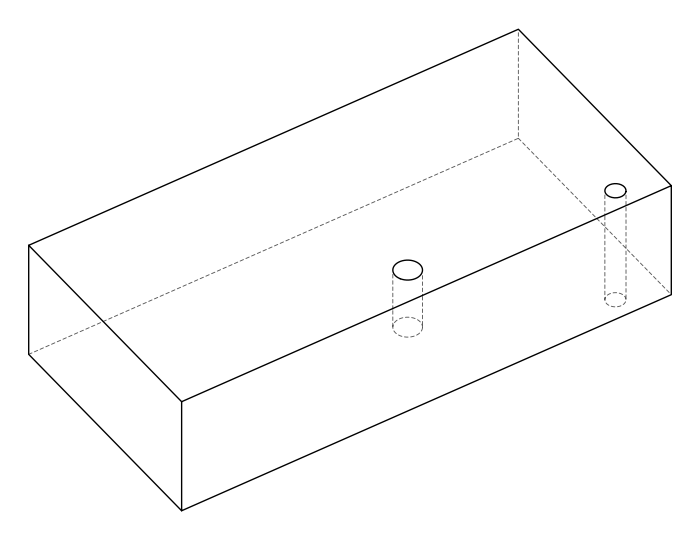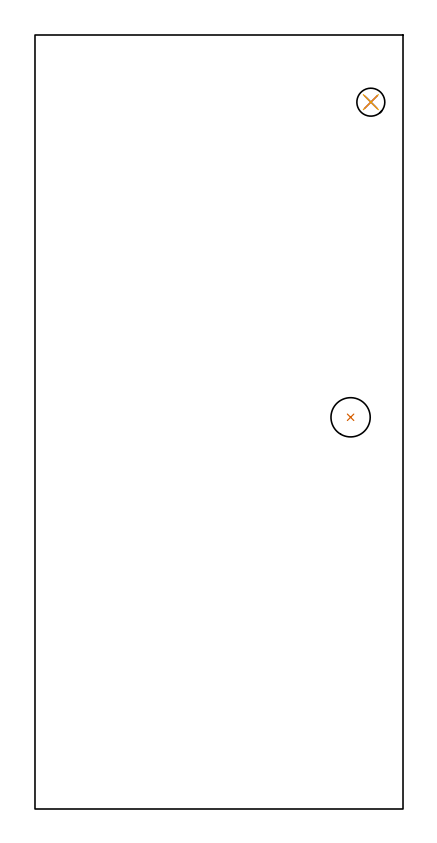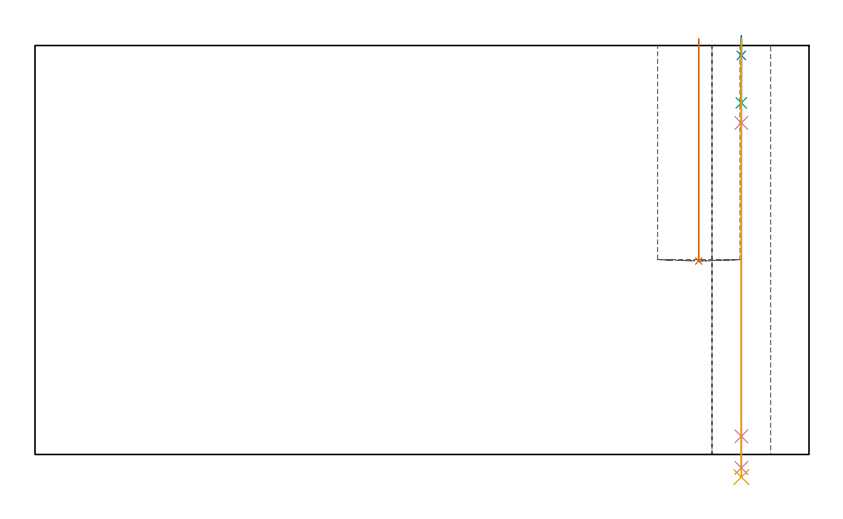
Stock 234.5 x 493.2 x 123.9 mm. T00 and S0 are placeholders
(PLAN: 5 operations, 4 tool changes, 1.5 min)
(1 INDEXABLE_INSERT_DRILL_BLIND_HOLE_FROM_SOLID | STEP1POCKET | NXT0302_021 | 0.27 min | 31859 mm3)
(2 SPOT_DRILL | STEP1HOLE | NXT0321_9005460120000 | 0.05 min | 184 mm3)
(3 DRILL_BLIND_HOLE_INTO_CENTER | STEP1HOLE | NXT0301_087 | 0.08 min | 1507 mm3)
(4 GUN_DRILL_THROUGH_HOLE | STEP1HOLE | UGT0307_008 | 0.61 min | 10191 mm3)
(5 DRILL_TO_ENLARGE_THROUGH_HOLE | STEP1HOLE | UGT0301_248 | 0.53 min | 18872 mm3)
(TOOL NXT0302_021 | Index. Insert Drill 25mm [880-D2500L25-05] | D25 PA176 FL125 Z2)
(TOOL NXT0321_9005460120000 | NC Spot Drill, 142deg, 12mm, Carbide, Uncoated | D12 PA142 FL30 Z2)
(TOOL NXT0301_087 | Carbide Drill 11.6mm [860.1-1160-058A1-MM 2214] | D11.6 PA140 FL72 Z2)
(TOOL UGT0307_008 | Gun Drill 11 mm | D11 PA130 FL24 Z1)
(TOOL UGT0301_248 | Twist Drill 17.8 mm | D17.8 PA118 FL130 Z2)
(OP 1 INDEXABLE_INSERT_DRILL_BLIND_HOLE_FROM_SOLID)
G17 G21 G94 G90
T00 M6
G54
G17 G0 G90 X201.1 Y249.6 S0 M3
G43 Z133.9 H1
G94 G81 G98 Z58.6 F250. R125.9
G80
M5
M2
(OP 2 SPOT_DRILL)
G17 G21 G94 G90
T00 M6
G54
G17 G0 G90 X214. Y450.4 S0 M3
G43 Z133.9 H0
G94 G81 G98 Z120.9 F250. R126.9
G80
M5
M2
(OP 3 DRILL_BLIND_HOLE_INTO_CENTER)
G17 G21 G94 G90
T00 M6
G54
G17 G0 G90 X214. Y450.4 S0 M3
G43 Z133.9 H1
G94 G81 G98 Z106.5 F250. R125.9
G80
M5
M2
(OP 4 GUN_DRILL_THROUGH_HOLE)
G17 G21 G94 G90
T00 M6
G54
G17 G0 G90 X214. Y450.4 M8
G43 Z133.9 H0
Z119.849
S716 M3
G94 G1 Z100.437 F125. M26
G4 X.084
Z5.5 F250.
G4 X.084
Z-4.065 F125.
G4 X.084
M5
M9
G0 Z119.849
Z133.9
M2
(OP 5 DRILL_TO_ENLARGE_THROUGH_HOLE)
G17 G21 G94 G90
T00 M6
G54
G17 G0 G90 X214. Y450.4 S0 M3
G43 Z133.9 H0
G94 G73 G98 Z-6.848 F250. Q16.343 R125.9
G80
M5
M2
